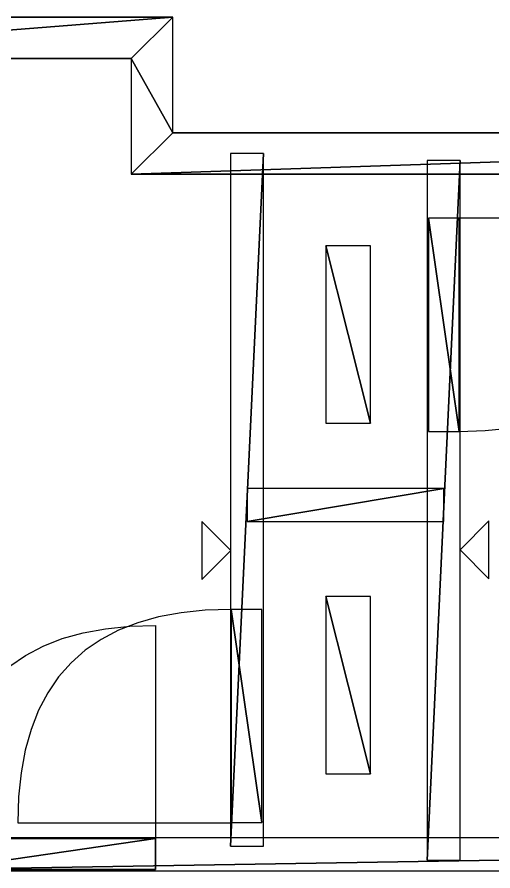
# Model space of a CAD drawing. Header units: millimetres. Extents: x 245 to 2830, y 44 to 1976.
# Drawn here: x 1936 to 2112.5, y 1228.3 to 1545.1 of the extents above; entities that cross this region are included whole.
import ezdxf

# ---------------------------------------------------------------- set-up
doc = ezdxf.new("R2010")
doc.units = ezdxf.units.MM
doc.layers.add('FloorPlan-page-1', color=7, linetype='Continuous')

msp = doc.modelspace()

# ---------------------------------------------------------------- linework, layer by layer
at = {"layer": 'FloorPlan-page-1', "color": 7, "true_color": 0x000000}
for p, q in [((1784.38, 1545.09), (1993.72, 1545.09)), ((1993.72, 1545.09), (1993.72, 1502.13)), ((1978.4, 1529.76), (1799.7, 1529.76)), ((1978.4, 1486.8), (1978.4, 1529.76)), ((1993.72, 1502.13), (2437.26, 1502.13)), ((2421.91, 1486.8), (1978.4, 1486.8)), ((2088.59, 1470.49), (2088.59, 1391.37)), ((2100.01, 1470.49), (2088.59, 1470.49)), ((2088.59, 1470.49), (2088.59, 1470.49)), ((2179.14, 1470.52), (2100.01, 1470.49)), ((2100.05, 1391.4), (2100.01, 1470.49)), ((2100.01, 1470.49), (2100.05, 1391.4)), ((2088.59, 1391.37), (2100.05, 1391.4)), ((2100.05, 1391.4), (2109.61, 1391.69)), ((2100.05, 1391.4), (2100.05, 1391.4)), ((2109.61, 1391.69), (2118.59, 1392.64)), ((1996.84, 1324.11), (1988.52, 1322.55)), ((2005.83, 1325.03), (1996.84, 1324.11)), ((2015.39, 1325.35), (2005.83, 1325.03)), ((2026.84, 1325.35), (2015.39, 1325.35)), ((2015.39, 1325.35), (2015.43, 1246.22)), ((2015.43, 1246.22), (2015.39, 1325.35)), ((2015.39, 1325.35), (2015.39, 1325.35)), ((2026.84, 1246.25), (2026.84, 1325.35)), ((1988.52, 1322.55), (1980.77, 1320.39)), ((1960.48, 1316.65), (1968.81, 1318.18)), ((1968.81, 1318.18), (1977.79, 1319.1)), ((1980.77, 1320.39), (1973.68, 1317.62)), ((1977.79, 1319.1), (1987.35, 1319.42)), ((1987.35, 1319.42), (1987.35, 1240.29)), ((1952.73, 1314.49), (1960.48, 1316.65)), ((1973.68, 1317.62), (1967.17, 1314.22)), ((1939.13, 1308.29), (1945.64, 1311.69)), ((1945.64, 1311.69), (1952.73, 1314.49)), ((1967.17, 1314.22), (1961.32, 1310.19)), ((1933.28, 1304.28), (1939.13, 1308.29)), ((1961.32, 1310.19), (1956.08, 1305.55)), ((1956.08, 1305.55), (1951.43, 1300.3)), ((1951.43, 1300.3), (1947.43, 1294.42)), ((1947.43, 1294.42), (1944.01, 1287.94)), ((1944.01, 1287.94), (1941.24, 1280.84)), ((1941.24, 1280.84), (1939.06, 1273.09)), ((1939.06, 1273.09), (1937.53, 1264.76)), ((1937.53, 1264.76), (1936.59, 1255.8)), ((1936.59, 1255.8), (1936.3, 1246.22)), ((1936.3, 1246.22), (2015.43, 1246.22)), ((2015.43, 1246.22), (2026.84, 1246.25)), ((2026.84, 1246.25), (2026.84, 1246.25)), ((1908.22, 1240.32), (1987.35, 1240.29)), ((1987.35, 1240.29), (1908.22, 1240.32)), ((1987.35, 1240.29), (1987.35, 1228.85)), ((1987.35, 1228.85), (1908.22, 1228.88)), ((1987.35, 1228.85), (1987.35, 1228.85))]:
    msp.add_line(p, q, dxfattribs=at)
for points in [[(1993.74, 1545.04, -0.05), (1784.36, 1545.04, -0.05), (1799.7, 1529.71, -0.05)], [(1993.74, 1545.04, -0.05), (1799.7, 1529.71, -0.05), (1978.39, 1529.71, -0.05)], [(1993.74, 1502.09, -0.05), (1993.74, 1545.04, -0.05), (1978.39, 1529.71, -0.05)], [(1993.74, 1502.09, -0.05), (1978.39, 1529.71, -0.05), (1978.39, 1486.76, -0.05)], [(2437.27, 1502.09, -0.05), (1993.74, 1502.09, -0.05), (1978.39, 1486.76, -0.05)], [(2437.27, 1502.09, -0.05), (1978.39, 1486.76, -0.05), (2421.92, 1486.76, -0.05)], [(2015.16, 1237.51, -0.05), (2027.42, 1237.51, -0.05), (2027.42, 1494.43, -0.05)], [(2027.42, 1494.43, -0.05), (2015.16, 1494.43, -0.05), (2015.16, 1237.51, -0.05)], [(2088.13, 1232.33, -0.05), (2100.4, 1232.33, -0.05), (2100.4, 1491.88, -0.05)], [(2100.4, 1491.88, -0.05), (2088.13, 1491.88, -0.05), (2088.13, 1232.33, -0.05)], [(2021.31, 1357.98, -0.05), (2094.32, 1357.98, -0.05), (2094.32, 1370.24, -0.05)], [(2094.32, 1370.24, -0.05), (2021.31, 1370.24, -0.05), (2021.31, 1357.98, -0.05)], [(2015.31, 1347.22, -0.05), (2004.55, 1357.98, -0.05), (2004.55, 1336.48, -0.05)], [(2100.36, 1347.44, -0.05), (2111.09, 1336.7, -0.05), (2111.09, 1358.2, -0.05)], [(1873.27, 1228.32, -0.05), (2620.89, 1228.32, -0.05), (2620.89, 1240.58, -0.05)], [(2620.89, 1240.58, -0.05), (1873.27, 1240.58, -0.05), (1873.27, 1228.32, -0.05)]]:
    msp.add_3dface(points, dxfattribs=at)
at = {"layer": 'FloorPlan-page-1', "color": 7, "true_color": 0xffffff}
for points in [[(2100.04, 1391.38, -0.05), (2100.04, 1470.5, -0.05), (2088.6, 1470.5, -0.05)], [(2088.6, 1470.5, -0.05), (2088.6, 1391.38, -0.05), (2100.04, 1391.38, -0.05)], [(2067.14, 1394.41, 0.05), (2067.14, 1460.24, 0.05), (2050.56, 1460.24, 0.05)], [(2067.14, 1394.41, 0.05), (2050.56, 1460.24, 0.05), (2050.56, 1394.41, 0.05)], [(2067.14, 1264.35, 0.05), (2067.14, 1330.18, 0.05), (2050.56, 1330.18, 0.05)], [(2067.14, 1264.35, 0.05), (2050.56, 1330.18, 0.05), (2050.56, 1264.35, 0.05)], [(2015.41, 1325.35, -0.05), (2015.41, 1246.23, -0.05), (2026.85, 1246.23, -0.05)], [(2026.85, 1246.23, -0.05), (2026.85, 1325.35, -0.05), (2015.41, 1325.35, -0.05)], [(1987.35, 1240.3, -0.05), (1908.24, 1240.33, -0.05), (1908.24, 1228.87, -0.05)], [(1908.24, 1228.87, -0.05), (1987.35, 1228.87, -0.05), (1987.35, 1240.3, -0.05)]]:
    msp.add_3dface(points, dxfattribs=at)

doc.saveas('drawing.dxf')
